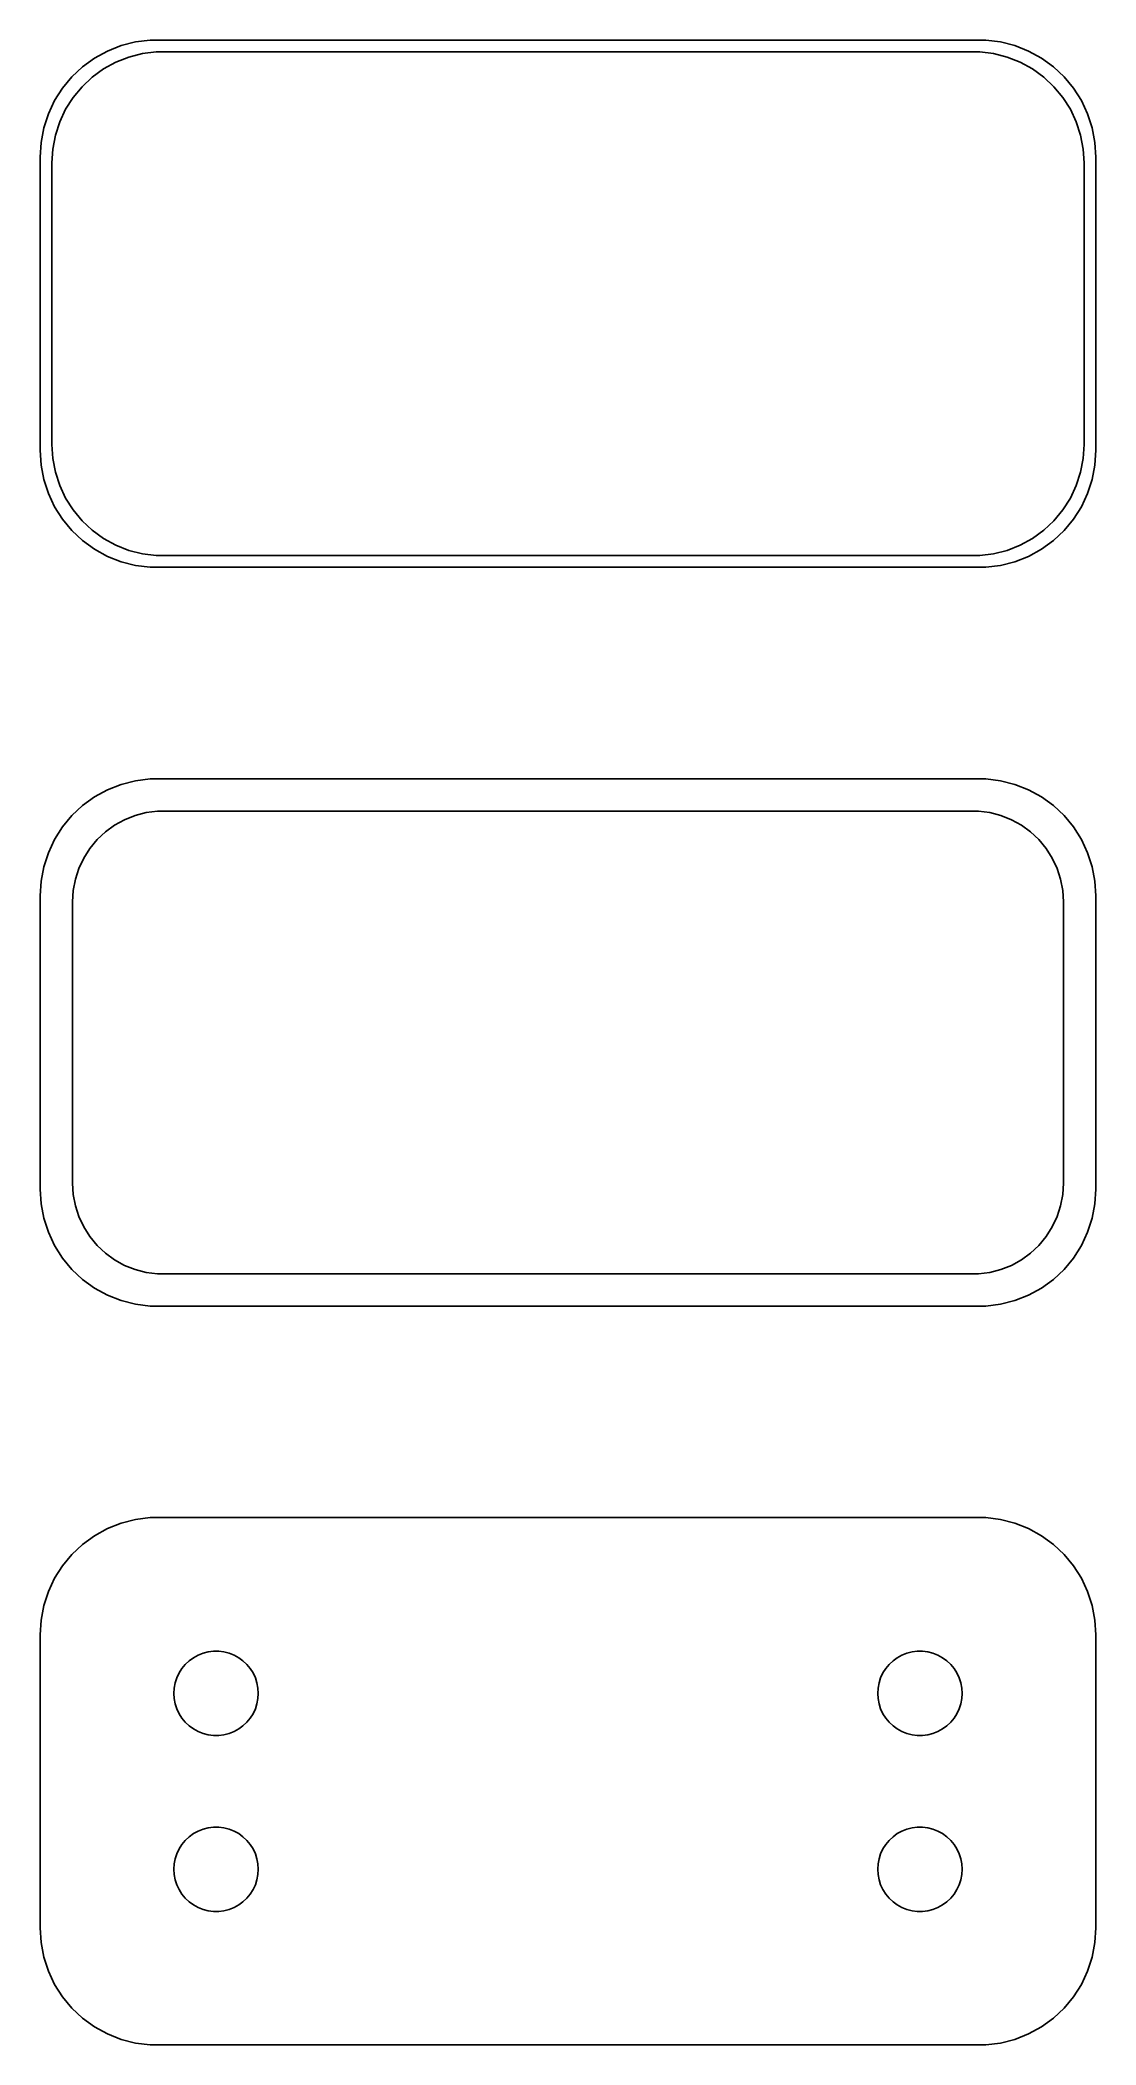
# Model space of a CAD drawing. Header units: metres. Extents: x -22.5 to 22.5, y 51.8 to 137.2.
import ezdxf

# ---------------------------------------------------------------- set-up
doc = ezdxf.new("R2010")
doc.units = ezdxf.units.M

msp = doc.modelspace()

# ---------------------------------------------------------------- linework, layer by layer
for p, q in [((-19.6289, 136.774), (-20.1791, 136.472)), ((-19.0451, 137.005), (-19.6289, 136.774)), ((-18.4369, 137.161), (-19.0451, 137.005)), ((-17.8139, 137.24), (-18.4369, 137.161)), ((17.8139, 137.24), (-17.8139, 137.24)), ((18.4369, 137.161), (17.8139, 137.24)), ((19.0451, 137.005), (18.4369, 137.161)), ((19.6289, 136.774), (19.0451, 137.005)), ((20.1791, 136.472), (19.6289, 136.774)), ((-20.6871, 136.103), (-21.1448, 135.673)), ((-20.1791, 136.472), (-20.6871, 136.103)), ((-20.2778, 135.66), (-19.7952, 136.011)), ((-19.7952, 136.011), (-19.2724, 136.298)), ((-19.2724, 136.298), (-18.7178, 136.518)), ((-18.7178, 136.518), (-18.1401, 136.666)), ((-18.1401, 136.666), (-17.5482, 136.741)), ((-17.5482, 136.741), (17.5482, 136.741)), ((17.5482, 136.741), (18.1401, 136.666)), ((18.1401, 136.666), (18.7178, 136.518)), ((18.7178, 136.518), (19.2724, 136.298)), ((19.2724, 136.298), (19.7952, 136.011)), ((19.7952, 136.011), (20.2778, 135.66)), ((20.6871, 136.103), (20.1791, 136.472)), ((21.1448, 135.673), (20.6871, 136.103)), ((-21.5451, 135.189), (-21.8815, 134.659)), ((-21.1448, 135.673), (-21.5451, 135.189)), ((-21.0928, 134.792), (-20.7126, 135.252)), ((-20.7126, 135.252), (-20.2778, 135.66)), ((20.2778, 135.66), (20.7126, 135.252)), ((20.7126, 135.252), (21.0928, 134.792)), ((21.5451, 135.189), (21.1448, 135.673)), ((21.8815, 134.659), (21.5451, 135.189)), ((-21.8815, 134.659), (-22.1489, 134.091)), ((-21.6664, 133.749), (-21.4124, 134.288)), ((-21.4124, 134.288), (-21.0928, 134.792)), ((21.0928, 134.792), (21.4124, 134.288)), ((21.4124, 134.288), (21.6664, 133.749)), ((22.1489, 134.091), (21.8815, 134.659)), ((-22.3429, 133.493), (-22.4606, 132.877)), ((-22.1489, 134.091), (-22.3429, 133.493)), ((-21.8508, 133.181), (-21.6664, 133.749)), ((21.6664, 133.749), (21.8508, 133.181)), ((22.3429, 133.493), (22.1489, 134.091)), ((22.4606, 132.877), (22.3429, 133.493)), ((-22.4606, 132.877), (-22.5, 132.25)), ((-22, 132), (-21.9625, 132.595)), ((-21.9625, 132.595), (-21.8508, 133.181)), ((21.8508, 133.181), (21.9625, 132.595)), ((21.9625, 132.595), (22, 132)), ((22.5, 132.25), (22.4606, 132.877)), ((-22.5, 132.25), (-22.5, 119.75)), ((-22, 120), (-22, 132)), ((22, 132), (22, 120)), ((22.5, 119.75), (22.5, 132.25)), ((-22.5, 119.75), (-22.4606, 119.123)), ((-21.9625, 119.405), (-22, 120)), ((22, 120), (21.9625, 119.405)), ((22.4606, 119.123), (22.5, 119.75)), ((-22.4606, 119.123), (-22.3429, 118.507)), ((-21.8508, 118.819), (-21.9625, 119.405)), ((-21.6664, 118.251), (-21.8508, 118.819)), ((21.8508, 118.819), (21.6664, 118.251)), ((21.9625, 119.405), (21.8508, 118.819)), ((22.3429, 118.507), (22.4606, 119.123)), ((-22.3429, 118.507), (-22.1489, 117.909)), ((-21.4124, 117.712), (-21.6664, 118.251)), ((21.6664, 118.251), (21.4124, 117.712)), ((22.1489, 117.909), (22.3429, 118.507)), ((-22.1489, 117.909), (-21.8815, 117.341)), ((-21.8815, 117.341), (-21.5451, 116.811)), ((-21.0928, 117.208), (-21.4124, 117.712)), ((-20.7126, 116.748), (-21.0928, 117.208)), ((21.0928, 117.208), (20.7126, 116.748)), ((21.4124, 117.712), (21.0928, 117.208)), ((21.5451, 116.811), (21.8815, 117.341)), ((21.8815, 117.341), (22.1489, 117.909)), ((-21.5451, 116.811), (-21.1448, 116.327)), ((-21.1448, 116.327), (-20.6871, 115.897)), ((-20.2778, 116.34), (-20.7126, 116.748)), ((-19.7952, 115.989), (-20.2778, 116.34)), ((20.2778, 116.34), (19.7952, 115.989)), ((20.7126, 116.748), (20.2778, 116.34)), ((20.6871, 115.897), (21.1448, 116.327)), ((21.1448, 116.327), (21.5451, 116.811)), ((-20.6871, 115.897), (-20.1791, 115.528)), ((-20.1791, 115.528), (-19.6289, 115.226)), ((-19.2724, 115.702), (-19.7952, 115.989)), ((-18.7178, 115.482), (-19.2724, 115.702)), ((-18.1401, 115.334), (-18.7178, 115.482)), ((18.7178, 115.482), (18.1401, 115.334)), ((19.2724, 115.702), (18.7178, 115.482)), ((19.7952, 115.989), (19.2724, 115.702)), ((19.6289, 115.226), (20.1791, 115.528)), ((20.1791, 115.528), (20.6871, 115.897)), ((-19.6289, 115.226), (-19.0451, 114.995)), ((-19.0451, 114.995), (-18.4369, 114.839)), ((-18.4369, 114.839), (-17.8139, 114.76)), ((-17.5482, 115.259), (-18.1401, 115.334)), ((-17.8139, 114.76), (17.8139, 114.76)), ((17.5482, 115.259), (-17.5482, 115.259)), ((18.1401, 115.334), (17.5482, 115.259)), ((17.8139, 114.76), (18.4369, 114.839)), ((18.4369, 114.839), (19.0451, 114.995)), ((19.0451, 114.995), (19.6289, 115.226)), ((-19.6289, 105.274), (-20.1791, 104.972)), ((-19.0451, 105.505), (-19.6289, 105.274)), ((-18.4369, 105.661), (-19.0451, 105.505)), ((-17.8139, 105.74), (-18.4369, 105.661)), ((17.8139, 105.74), (-17.8139, 105.74)), ((18.4369, 105.661), (17.8139, 105.74)), ((19.0451, 105.505), (18.4369, 105.661)), ((19.6289, 105.274), (19.0451, 105.505)), ((20.1791, 104.972), (19.6289, 105.274)), ((-20.6871, 104.603), (-21.1448, 104.173)), ((-20.1791, 104.972), (-20.6871, 104.603)), ((-18.4457, 104.18), (-17.9751, 104.301)), ((-17.9751, 104.301), (-17.493, 104.362)), ((-17.493, 104.362), (17.493, 104.362)), ((17.493, 104.362), (17.9751, 104.301)), ((17.9751, 104.301), (18.4457, 104.18)), ((20.6871, 104.603), (20.1791, 104.972)), ((21.1448, 104.173), (20.6871, 104.603)), ((-21.5451, 103.689), (-21.8815, 103.159)), ((-21.1448, 104.173), (-21.5451, 103.689)), ((-20.0707, 103.149), (-19.7165, 103.481)), ((-19.7165, 103.481), (-19.3234, 103.767)), ((-19.3234, 103.767), (-18.8975, 104.001)), ((-18.8975, 104.001), (-18.4457, 104.18)), ((18.4457, 104.18), (18.8975, 104.001)), ((18.8975, 104.001), (19.3234, 103.767)), ((19.3234, 103.767), (19.7165, 103.481)), ((19.7165, 103.481), (20.0707, 103.149)), ((21.5451, 103.689), (21.1448, 104.173)), ((21.8815, 103.159), (21.5451, 103.689)), ((-22.1489, 102.591), (-22.3429, 101.993)), ((-21.8815, 103.159), (-22.1489, 102.591)), ((-20.6408, 102.364), (-20.3805, 102.774)), ((-20.3805, 102.774), (-20.0707, 103.149)), ((20.0707, 103.149), (20.3805, 102.774)), ((20.3805, 102.774), (20.6408, 102.364)), ((22.1489, 102.591), (21.8815, 103.159)), ((22.3429, 101.993), (22.1489, 102.591)), ((-22.3429, 101.993), (-22.4606, 101.377)), ((-20.9979, 101.462), (-20.8477, 101.924)), ((-20.8477, 101.924), (-20.6408, 102.364)), ((20.6408, 102.364), (20.8477, 101.924)), ((20.8477, 101.924), (20.9979, 101.462)), ((22.4606, 101.377), (22.3429, 101.993)), ((-22.4606, 101.377), (-22.5, 100.75)), ((-21.1195, 100.5), (-21.089, 100.985)), ((-21.089, 100.985), (-20.9979, 101.462)), ((20.9979, 101.462), (21.089, 100.985)), ((21.089, 100.985), (21.1195, 100.5)), ((22.5, 100.75), (22.4606, 101.377)), ((-22.5, 100.75), (-22.5, 88.25)), ((-21.1195, 88.5), (-21.1195, 100.5)), ((21.1195, 100.5), (21.1195, 88.5)), ((22.5, 88.25), (22.5, 100.75)), ((-22.5, 88.25), (-22.4606, 87.6233)), ((-21.089, 88.015), (-21.1195, 88.5)), ((21.1195, 88.5), (21.089, 88.015)), ((22.4606, 87.6233), (22.5, 88.25)), ((-22.4606, 87.6233), (-22.3429, 87.0066)), ((-20.9979, 87.5377), (-21.089, 88.015)), ((-20.8477, 87.0756), (-20.9979, 87.5377)), ((20.9979, 87.5377), (20.8477, 87.0756)), ((21.089, 88.015), (20.9979, 87.5377)), ((22.3429, 87.0066), (22.4606, 87.6233)), ((-22.3429, 87.0066), (-22.1489, 86.4094)), ((-22.1489, 86.4094), (-21.8815, 85.8412)), ((-20.6408, 86.6359), (-20.8477, 87.0756)), ((-20.3805, 86.2256), (-20.6408, 86.6359)), ((20.6408, 86.6359), (20.3805, 86.2256)), ((20.8477, 87.0756), (20.6408, 86.6359)), ((21.8815, 85.8412), (22.1489, 86.4094)), ((22.1489, 86.4094), (22.3429, 87.0066)), ((-21.8815, 85.8412), (-21.5451, 85.3111)), ((-20.0707, 85.8512), (-20.3805, 86.2256)), ((-19.7165, 85.5185), (-20.0707, 85.8512)), ((-19.3234, 85.2329), (-19.7165, 85.5185)), ((19.7165, 85.5185), (19.3234, 85.2329)), ((20.0707, 85.8512), (19.7165, 85.5185)), ((20.3805, 86.2256), (20.0707, 85.8512)), ((21.5451, 85.3111), (21.8815, 85.8412)), ((-21.5451, 85.3111), (-21.1448, 84.8273)), ((-21.1448, 84.8273), (-20.6871, 84.3974)), ((-18.8975, 84.9988), (-19.3234, 85.2329)), ((-18.4457, 84.8199), (-18.8975, 84.9988)), ((-17.9751, 84.6991), (-18.4457, 84.8199)), ((-17.493, 84.6382), (-17.9751, 84.6991)), ((17.493, 84.6382), (-17.493, 84.6382)), ((17.9751, 84.6991), (17.493, 84.6382)), ((18.4457, 84.8199), (17.9751, 84.6991)), ((18.8975, 84.9988), (18.4457, 84.8199)), ((19.3234, 85.2329), (18.8975, 84.9988)), ((20.6871, 84.3974), (21.1448, 84.8273)), ((21.1448, 84.8273), (21.5451, 85.3111)), ((-20.6871, 84.3974), (-20.1791, 84.0284)), ((-20.1791, 84.0284), (-19.6289, 83.7259)), ((19.6289, 83.7259), (20.1791, 84.0284)), ((20.1791, 84.0284), (20.6871, 84.3974)), ((-19.6289, 83.7259), (-19.0451, 83.4947)), ((-19.0451, 83.4947), (-18.4369, 83.3386)), ((-18.4369, 83.3386), (-17.8139, 83.2599)), ((-17.8139, 83.2599), (17.8139, 83.2599)), ((17.8139, 83.2599), (18.4369, 83.3386)), ((18.4369, 83.3386), (19.0451, 83.4947)), ((19.0451, 83.4947), (19.6289, 83.7259)), ((-19.6289, 73.7741), (-20.1791, 73.4716)), ((-19.0451, 74.0053), (-19.6289, 73.7741)), ((-18.4369, 74.1614), (-19.0451, 74.0053)), ((-17.8139, 74.2401), (-18.4369, 74.1614)), ((17.8139, 74.2401), (-17.8139, 74.2401)), ((18.4369, 74.1614), (17.8139, 74.2401)), ((19.0451, 74.0053), (18.4369, 74.1614)), ((19.6289, 73.7741), (19.0451, 74.0053)), ((20.1791, 73.4716), (19.6289, 73.7741)), ((-21.1448, 72.6727), (-21.5451, 72.1889)), ((-20.6871, 73.1026), (-21.1448, 72.6727)), ((-20.1791, 73.4716), (-20.6871, 73.1026)), ((20.6871, 73.1026), (20.1791, 73.4716)), ((21.1448, 72.6727), (20.6871, 73.1026)), ((21.5451, 72.1889), (21.1448, 72.6727)), ((-21.5451, 72.1889), (-21.8815, 71.6588)), ((21.8815, 71.6588), (21.5451, 72.1889)), ((-22.1489, 71.0906), (-22.3429, 70.4934)), ((-21.8815, 71.6588), (-22.1489, 71.0906)), ((22.1489, 71.0906), (21.8815, 71.6588)), ((22.3429, 70.4934), (22.1489, 71.0906)), ((-22.3429, 70.4934), (-22.4606, 69.8767)), ((22.4606, 69.8767), (22.3429, 70.4934)), ((-22.4606, 69.8767), (-22.5, 69.25)), ((-22.5, 69.25), (-22.5, 56.75)), ((22.5, 69.25), (22.4606, 69.8767)), ((22.5, 56.75), (22.5, 69.25)), ((-15.7664, 68.3787), (-15.5562, 68.4619)), ((-15.5562, 68.4619), (-15.3373, 68.5181)), ((-15.3373, 68.5181), (-15.113, 68.5464)), ((-15.113, 68.5464), (-14.887, 68.5464)), ((-14.887, 68.5464), (-14.6627, 68.5181)), ((-14.6627, 68.5181), (-14.4438, 68.4619)), ((-14.4438, 68.4619), (-14.2336, 68.3787)), ((14.2336, 68.3787), (14.4438, 68.4619)), ((14.4438, 68.4619), (14.6627, 68.5181)), ((14.6627, 68.5181), (14.887, 68.5464)), ((14.887, 68.5464), (15.113, 68.5464)), ((15.113, 68.5464), (15.3373, 68.5181)), ((15.3373, 68.5181), (15.5562, 68.4619)), ((15.5562, 68.4619), (15.7664, 68.3787)), ((-16.6736, 67.4126), (-16.5773, 67.6171)), ((-16.5773, 67.6171), (-16.4562, 67.808)), ((-16.4562, 67.808), (-16.3121, 67.9822)), ((-16.3121, 67.9822), (-16.1474, 68.1369)), ((-16.1474, 68.1369), (-15.9645, 68.2698)), ((-15.9645, 68.2698), (-15.7664, 68.3787)), ((-14.2336, 68.3787), (-14.0355, 68.2698)), ((-14.0355, 68.2698), (-13.8526, 68.1369)), ((-13.8526, 68.1369), (-13.6879, 67.9822)), ((-13.6879, 67.9822), (-13.5438, 67.808)), ((-13.5438, 67.808), (-13.4226, 67.6171)), ((-13.4226, 67.6171), (-13.3264, 67.4126)), ((13.3264, 67.4126), (13.4226, 67.6171)), ((13.4226, 67.6171), (13.5438, 67.808)), ((13.5438, 67.808), (13.6879, 67.9822)), ((13.6879, 67.9822), (13.8526, 68.1369)), ((13.8526, 68.1369), (14.0355, 68.2698)), ((14.0355, 68.2698), (14.2336, 68.3787)), ((15.7664, 68.3787), (15.9645, 68.2698)), ((15.9645, 68.2698), (16.1474, 68.1369)), ((16.1474, 68.1369), (16.3121, 67.9822)), ((16.3121, 67.9822), (16.4562, 67.808)), ((16.4562, 67.808), (16.5773, 67.6171)), ((16.5773, 67.6171), (16.6736, 67.4126)), ((-16.8, 66.75), (-16.7858, 66.9756)), ((-16.7858, 66.5244), (-16.8, 66.75)), ((-16.7858, 66.9756), (-16.7434, 67.1976)), ((-16.7434, 67.1976), (-16.6736, 67.4126)), ((-13.3264, 67.4126), (-13.2565, 67.1976)), ((-13.2565, 67.1976), (-13.2142, 66.9756)), ((-13.2142, 66.9756), (-13.2, 66.75)), ((-13.2, 66.75), (-13.2142, 66.5244)), ((13.2, 66.75), (13.2142, 66.9756)), ((13.2142, 66.5244), (13.2, 66.75)), ((13.2142, 66.9756), (13.2565, 67.1976)), ((13.2565, 67.1976), (13.3264, 67.4126)), ((16.6736, 67.4126), (16.7434, 67.1976)), ((16.7434, 67.1976), (16.7858, 66.9756)), ((16.7858, 66.9756), (16.8, 66.75)), ((16.8, 66.75), (16.7858, 66.5244)), ((-16.7434, 66.3024), (-16.7858, 66.5244)), ((-16.6736, 66.0874), (-16.7434, 66.3024)), ((-16.5773, 65.8828), (-16.6736, 66.0874)), ((-16.4562, 65.692), (-16.5773, 65.8828)), ((-13.4226, 65.8828), (-13.5438, 65.692)), ((-13.3264, 66.0874), (-13.4226, 65.8828)), ((-13.2565, 66.3024), (-13.3264, 66.0874)), ((-13.2142, 66.5244), (-13.2565, 66.3024)), ((13.2565, 66.3024), (13.2142, 66.5244)), ((13.3264, 66.0874), (13.2565, 66.3024)), ((13.4226, 65.8828), (13.3264, 66.0874)), ((13.5438, 65.692), (13.4226, 65.8828)), ((16.5773, 65.8828), (16.4562, 65.692)), ((16.6736, 66.0874), (16.5773, 65.8828)), ((16.7434, 66.3024), (16.6736, 66.0874)), ((16.7858, 66.5244), (16.7434, 66.3024)), ((-16.3121, 65.5178), (-16.4562, 65.692)), ((-16.1474, 65.3631), (-16.3121, 65.5178)), ((-15.9645, 65.2302), (-16.1474, 65.3631)), ((-15.7664, 65.1213), (-15.9645, 65.2302)), ((-15.5562, 65.0381), (-15.7664, 65.1213)), ((-15.3373, 64.9819), (-15.5562, 65.0381)), ((-15.113, 64.9536), (-15.3373, 64.9819)), ((-14.6627, 64.9819), (-14.887, 64.9536)), ((-14.4438, 65.0381), (-14.6627, 64.9819)), ((-14.2336, 65.1213), (-14.4438, 65.0381)), ((-14.0355, 65.2302), (-14.2336, 65.1213)), ((-13.8526, 65.3631), (-14.0355, 65.2302)), ((-13.6879, 65.5178), (-13.8526, 65.3631)), ((-13.5438, 65.692), (-13.6879, 65.5178)), ((13.6879, 65.5178), (13.5438, 65.692)), ((13.8526, 65.3631), (13.6879, 65.5178)), ((14.0355, 65.2302), (13.8526, 65.3631)), ((14.2336, 65.1213), (14.0355, 65.2302)), ((14.4438, 65.0381), (14.2336, 65.1213)), ((14.6627, 64.9819), (14.4438, 65.0381)), ((14.887, 64.9536), (14.6627, 64.9819)), ((15.3373, 64.9819), (15.113, 64.9536)), ((15.5562, 65.0381), (15.3373, 64.9819)), ((15.7664, 65.1213), (15.5562, 65.0381)), ((15.9645, 65.2302), (15.7664, 65.1213)), ((16.1474, 65.3631), (15.9645, 65.2302)), ((16.3121, 65.5178), (16.1474, 65.3631)), ((16.4562, 65.692), (16.3121, 65.5178)), ((-14.887, 64.9536), (-15.113, 64.9536)), ((15.113, 64.9536), (14.887, 64.9536)), ((-16.1474, 60.6369), (-15.9645, 60.7698)), ((-15.9645, 60.7698), (-15.7664, 60.8787)), ((-15.7664, 60.8787), (-15.5562, 60.9619)), ((-15.5562, 60.9619), (-15.3373, 61.0181)), ((-15.3373, 61.0181), (-15.113, 61.0464)), ((-15.113, 61.0464), (-14.887, 61.0464)), ((-14.887, 61.0464), (-14.6627, 61.0181)), ((-14.6627, 61.0181), (-14.4438, 60.9619)), ((-14.4438, 60.9619), (-14.2336, 60.8787)), ((-14.2336, 60.8787), (-14.0355, 60.7698)), ((-14.0355, 60.7698), (-13.8526, 60.6369)), ((13.8526, 60.6369), (14.0355, 60.7698)), ((14.0355, 60.7698), (14.2336, 60.8787)), ((14.2336, 60.8787), (14.4438, 60.9619)), ((14.4438, 60.9619), (14.6627, 61.0181)), ((14.6627, 61.0181), (14.887, 61.0464)), ((14.887, 61.0464), (15.113, 61.0464)), ((15.113, 61.0464), (15.3373, 61.0181)), ((15.3373, 61.0181), (15.5562, 60.9619)), ((15.5562, 60.9619), (15.7664, 60.8787)), ((15.7664, 60.8787), (15.9645, 60.7698)), ((15.9645, 60.7698), (16.1474, 60.6369)), ((-16.7434, 59.6976), (-16.6736, 59.9126)), ((-16.6736, 59.9126), (-16.5773, 60.1172)), ((-16.5773, 60.1172), (-16.4562, 60.308)), ((-16.4562, 60.308), (-16.3121, 60.4822)), ((-16.3121, 60.4822), (-16.1474, 60.6369)), ((-13.8526, 60.6369), (-13.6879, 60.4822)), ((-13.6879, 60.4822), (-13.5438, 60.308)), ((-13.5438, 60.308), (-13.4226, 60.1172)), ((-13.4226, 60.1172), (-13.3264, 59.9126)), ((-13.3264, 59.9126), (-13.2565, 59.6976)), ((13.2565, 59.6976), (13.3264, 59.9126)), ((13.3264, 59.9126), (13.4226, 60.1172)), ((13.4226, 60.1172), (13.5438, 60.308)), ((13.5438, 60.308), (13.6879, 60.4822)), ((13.6879, 60.4822), (13.8526, 60.6369)), ((16.1474, 60.6369), (16.3121, 60.4822)), ((16.3121, 60.4822), (16.4562, 60.308)), ((16.4562, 60.308), (16.5773, 60.1172)), ((16.5773, 60.1172), (16.6736, 59.9126)), ((16.6736, 59.9126), (16.7434, 59.6976)), ((-16.8, 59.25), (-16.7858, 59.4756)), ((-16.7858, 59.0244), (-16.8, 59.25)), ((-16.7858, 59.4756), (-16.7434, 59.6976)), ((-16.7434, 58.8024), (-16.7858, 59.0244)), ((-13.2565, 59.6976), (-13.2142, 59.4756)), ((-13.2142, 59.0244), (-13.2565, 58.8024)), ((-13.2142, 59.4756), (-13.2, 59.25)), ((-13.2, 59.25), (-13.2142, 59.0244)), ((13.2, 59.25), (13.2142, 59.4756)), ((13.2142, 59.0244), (13.2, 59.25)), ((13.2142, 59.4756), (13.2565, 59.6976)), ((13.2565, 58.8024), (13.2142, 59.0244)), ((16.7434, 59.6976), (16.7858, 59.4756)), ((16.7858, 59.0244), (16.7434, 58.8024)), ((16.7858, 59.4756), (16.8, 59.25)), ((16.8, 59.25), (16.7858, 59.0244)), ((-16.6736, 58.5874), (-16.7434, 58.8024)), ((-16.5773, 58.3829), (-16.6736, 58.5874)), ((-16.4562, 58.192), (-16.5773, 58.3829)), ((-16.3121, 58.0178), (-16.4562, 58.192)), ((-13.5438, 58.192), (-13.6879, 58.0178)), ((-13.4226, 58.3829), (-13.5438, 58.192)), ((-13.3264, 58.5874), (-13.4226, 58.3829)), ((-13.2565, 58.8024), (-13.3264, 58.5874)), ((13.3264, 58.5874), (13.2565, 58.8024)), ((13.4226, 58.3829), (13.3264, 58.5874)), ((13.5438, 58.192), (13.4226, 58.3829)), ((13.6879, 58.0178), (13.5438, 58.192)), ((16.4562, 58.192), (16.3121, 58.0178)), ((16.5773, 58.3829), (16.4562, 58.192)), ((16.6736, 58.5874), (16.5773, 58.3829)), ((16.7434, 58.8024), (16.6736, 58.5874)), ((-16.1474, 57.8631), (-16.3121, 58.0178)), ((-15.9645, 57.7302), (-16.1474, 57.8631)), ((-15.7664, 57.6213), (-15.9645, 57.7302)), ((-15.5562, 57.5381), (-15.7664, 57.6213)), ((-15.3373, 57.4819), (-15.5562, 57.5381)), ((-15.113, 57.4536), (-15.3373, 57.4819)), ((-14.887, 57.4536), (-15.113, 57.4536)), ((-14.6627, 57.4819), (-14.887, 57.4536)), ((-14.4438, 57.5381), (-14.6627, 57.4819)), ((-14.2336, 57.6213), (-14.4438, 57.5381)), ((-14.0355, 57.7302), (-14.2336, 57.6213)), ((-13.8526, 57.8631), (-14.0355, 57.7302)), ((-13.6879, 58.0178), (-13.8526, 57.8631)), ((13.8526, 57.8631), (13.6879, 58.0178)), ((14.0355, 57.7302), (13.8526, 57.8631)), ((14.2336, 57.6213), (14.0355, 57.7302)), ((14.4438, 57.5381), (14.2336, 57.6213)), ((14.6627, 57.4819), (14.4438, 57.5381)), ((14.887, 57.4536), (14.6627, 57.4819)), ((15.113, 57.4536), (14.887, 57.4536)), ((15.3373, 57.4819), (15.113, 57.4536)), ((15.5562, 57.5381), (15.3373, 57.4819)), ((15.7664, 57.6213), (15.5562, 57.5381)), ((15.9645, 57.7302), (15.7664, 57.6213)), ((16.1474, 57.8631), (15.9645, 57.7302)), ((16.3121, 58.0178), (16.1474, 57.8631)), ((-22.5, 56.75), (-22.4606, 56.1233)), ((22.4606, 56.1233), (22.5, 56.75)), ((-22.4606, 56.1233), (-22.3429, 55.5066)), ((22.3429, 55.5066), (22.4606, 56.1233)), ((-22.3429, 55.5066), (-22.1489, 54.9094)), ((-22.1489, 54.9094), (-21.8815, 54.3412)), ((21.8815, 54.3412), (22.1489, 54.9094)), ((22.1489, 54.9094), (22.3429, 55.5066)), ((-21.8815, 54.3412), (-21.5451, 53.8111)), ((21.5451, 53.8111), (21.8815, 54.3412)), ((-21.5451, 53.8111), (-21.1448, 53.3273)), ((-21.1448, 53.3273), (-20.6871, 52.8974)), ((20.6871, 52.8974), (21.1448, 53.3273)), ((21.1448, 53.3273), (21.5451, 53.8111)), ((-20.6871, 52.8974), (-20.1791, 52.5284)), ((-20.1791, 52.5284), (-19.6289, 52.2259)), ((-19.6289, 52.2259), (-19.0451, 51.9947)), ((19.0451, 51.9947), (19.6289, 52.2259)), ((19.6289, 52.2259), (20.1791, 52.5284)), ((20.1791, 52.5284), (20.6871, 52.8974)), ((-19.0451, 51.9947), (-18.4369, 51.8386)), ((-18.4369, 51.8386), (-17.8139, 51.7599)), ((-17.8139, 51.7599), (17.8139, 51.7599)), ((17.8139, 51.7599), (18.4369, 51.8386)), ((18.4369, 51.8386), (19.0451, 51.9947))]:
    msp.add_line(p, q)

doc.saveas('drawing.dxf')
